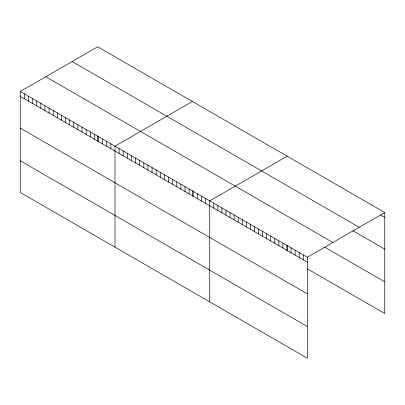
<?xml version="1.0" encoding="UTF-8"?>
<svg xmlns="http://www.w3.org/2000/svg" width="405" height="405" viewBox="0 0 405 405"><rect width="100%" height="100%" fill="white"/><g stroke="black" fill="none" stroke-linecap="round" stroke-linejoin="round"><path stroke-width="0.61" d="M20.25 91.489L307.329 257.236L307.329 358.207L20.25 192.461L20.25 91.489L97.671 46.793L384.75 212.539L384.75 313.51L307.476 268.895M192.405 101.488L114.985 146.19L114.985 247.156M287.145 156.183L209.724 200.885L209.724 301.852M307.329 257.236L384.75 212.539M380.685 215.08L384.75 217.429M72.12 61.545L359.2 227.286M352.725 230.642L384.75 249.136M45.8 76.742L332.88 242.484M324.764 247.166L384.75 281.804M20.25 96.38L307.329 262.126M20.25 128.086L307.329 293.833M20.25 160.755L307.329 326.501M303.264 254.887L303.264 259.777M299.199 252.538L299.199 257.428M295.129 250.194L295.129 255.084M291.063 247.845L291.063 252.735M287.145 245.263L287.145 250.928M286.993 245.496L286.993 250.386M282.928 243.147L282.928 248.037M278.863 240.798L278.863 245.688M274.792 238.454L274.792 243.344M270.727 236.105L270.727 240.995M266.662 233.756L266.662 238.646M262.592 231.407L262.592 236.297M258.527 229.058L258.527 233.948M254.461 226.709L254.461 231.599M250.391 224.365L250.391 229.255M246.326 222.016L246.326 226.906M242.261 219.667L242.261 224.557M238.191 217.318L238.191 222.208M234.125 214.969L234.125 219.859M230.06 212.625L230.06 217.515M225.99 210.276L225.99 215.166M221.925 207.927L221.925 212.817M217.855 205.578L217.855 210.468M213.789 203.229L213.789 208.119M205.603 198.506L205.603 203.396M201.487 196.126L201.487 201.017M197.367 193.747L197.367 198.637M193.246 191.373L193.246 196.263M192.405 190.568L192.405 196.233M189.13 188.993L189.13 193.884M185.009 186.614L185.009 191.504M180.888 184.234L180.888 189.125M176.772 181.86L176.772 186.751M172.651 179.481L172.651 184.371M168.536 177.101L168.536 181.992M164.415 174.722L164.415 179.612M160.294 172.348L160.294 177.238M156.178 169.968L156.178 174.859M152.057 167.589L152.057 172.479M147.936 165.21L147.936 170.1M143.821 162.835L143.821 167.726M139.7 160.456L139.7 165.346M135.584 158.077L135.584 162.967M131.463 155.697L131.463 160.588M127.342 153.323L127.342 158.213M123.226 150.944L123.226 155.834M119.105 148.564L119.105 153.454M110.869 143.81L110.869 148.701M106.748 141.431L106.748 146.321M102.632 139.052L102.632 143.942M98.511 136.677L98.511 141.568M97.671 135.872L97.671 141.537M94.39 134.298L94.39 139.188M90.274 131.919L90.274 136.809M86.154 129.539L86.154 134.43M82.033 127.165L82.033 132.055M77.917 124.786L77.917 129.676M73.796 122.406L73.796 127.297M69.68 120.027L69.68 124.917M65.559 117.653L65.559 122.543M61.438 115.273L61.438 120.163M57.323 112.894L57.323 117.784M53.202 110.514L53.202 115.405M49.081 108.14L49.081 113.03M44.965 105.761L44.965 110.651M40.844 103.381L40.844 108.272M36.728 101.002L36.728 105.892M32.608 98.628L32.608 103.518M28.487 96.248L28.487 101.139M24.371 93.869L24.371 98.759"/></g></svg>
